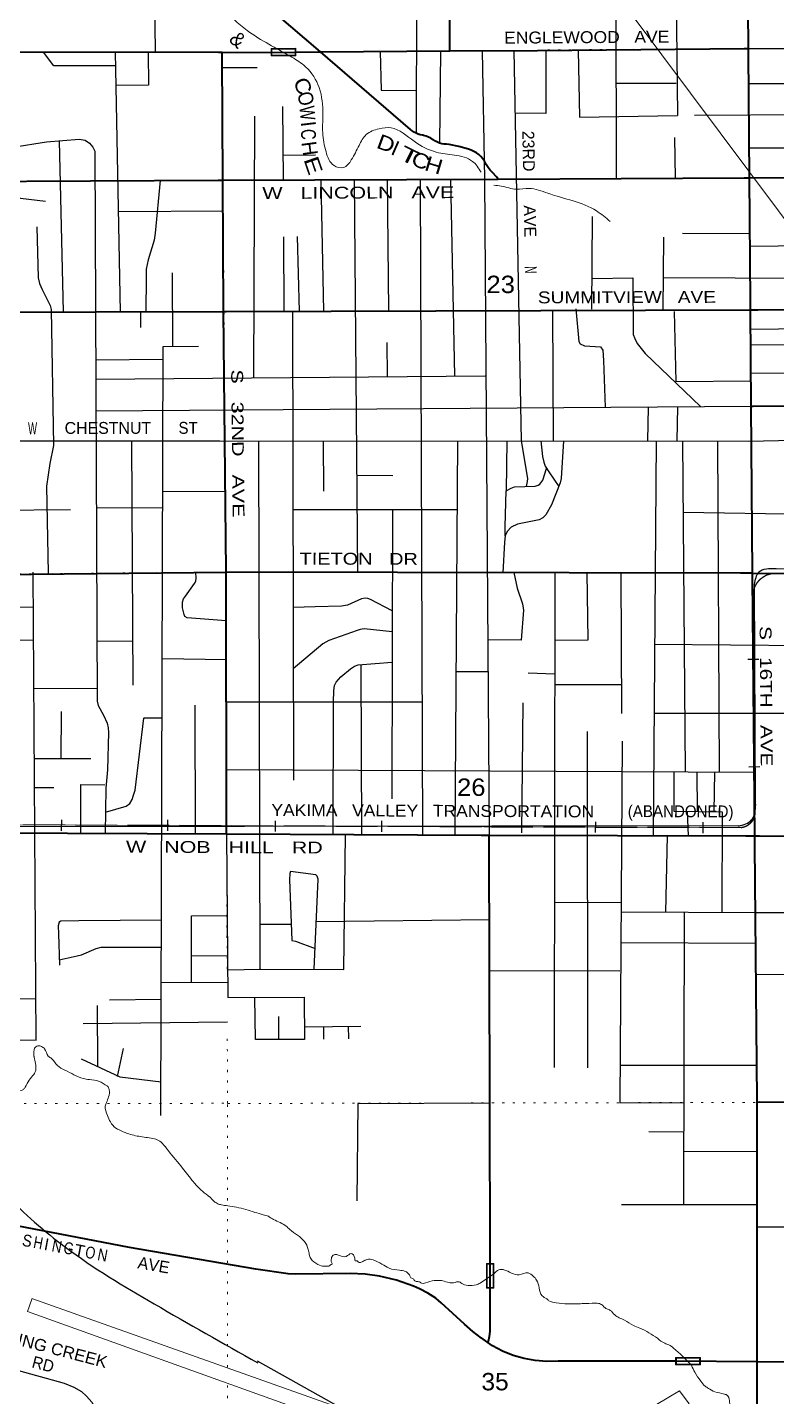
# Model space of a CAD drawing. Header units: feet. Extents: x -6 to 252658, y -374658 to -170635.
# Drawn here: x 111442 to 119002, y -340437 to -326623 of the extents above; entities that cross this region are included whole.
import ezdxf

# ---------------------------------------------------------------- set-up
doc = ezdxf.new("R2010")
doc.units = ezdxf.units.FT
doc.header["$LTSCALE"] = 70
doc.linetypes.add('DOTTED', pattern=[1.5, 0.3, -1.2])
doc.linetypes.add('LONG_DASHED', pattern=[7.5, 6, -1.5])
for name, color, linetype, lineweight in [('26', 7, 'Continuous', 40), ('27', 7, 'Continuous', 13), ('29', 7, 'Continuous', 25), ('30', 7, 'Continuous', 13), ('34', 7, 'Continuous', 25), ('36', 7, 'Continuous', 13), ('39', 7, 'Continuous', 13), ('46', 7, 'Continuous', 13), ('61', 7, 'Continuous', 13), ('63', 7, 'Continuous', 25), ('7', 7, 'DOTTED', 13)]:
    doc.layers.add(name, color=color, linetype=linetype, lineweight=lineweight)
doc.layers.add('41', color=7, linetype='Continuous')

msp = doc.modelspace()

# ---------------------------------------------------------------- linework, layer by layer
at = {"layer": '26'}
for p, q in [((114398.24, -326870.28), (115704.64, -326861.23)), ((113422.5, -329488.97), (113414.45, -328165.74)), ((118745.42, -330445.66), (118737.72, -329472.19)), ((118758.75, -332130.64), (118745.42, -330445.66))]:
    msp.add_line(p, q, dxfattribs=at)
for points in [[(114398.24, -326870.28), (113638.54, -326216.38), (113439.61, -326031.78), (113309.07, -325910.65), (113274.32, -325881.89), (113215.67, -325841.25), (113153.1, -325806.98), (113087.29, -325779.43), (113018.96, -325758.91), (112600.65, -325670.26), (112475.52, -325638.99), (112473.22, -325638.46), (112421.25, -325623.59), (112371.12, -325603.37), (112323.38, -325578.02), (112278.55, -325547.82), (112248.37, -325525.65), (112176.28, -325464.11), (112111.02, -325395.37), (111684.08, -324845.11)], [(115704.64, -326861.23), (115704.64, -326837.26), (115704.27, -324848.86), (115704.27, -324829.32)], [(118716.93, -326836.33), (118701.42, -324870.82), (118700.99, -324817.16)], [(113406.61, -326877.15), (113372.18, -326877.39), (110774.28, -326873.08)], [(113406.61, -326877.15), (114153.05, -326871.98), (114398.24, -326870.28)], [(113414.45, -328165.74), (113406.76, -326901.75), (113406.61, -326877.15)], [(116193.5, -328152.62), (116176.35, -328131.14), (116136.62, -328087.8), (116113.48, -328062.56), (116092.74, -328037.8), (116084.21, -328025.92), (116072.42, -328005.22), (116069.53, -327999.19), (116054.97, -327973.3), (116037.79, -327949.07), (116018.17, -327926.76), (115996.33, -327906.63), (115972.51, -327888.9), (115946.96, -327873.75), (115919.96, -327861.35), (115891.82, -327851.85), (115796.45, -327823.53), (115698.65, -327805.34), (115669.74, -327801.97), (115646.51, -327800.44), (115623.56, -327796.5), (115601.15, -327790.17), (115579.53, -327781.54), (115558.92, -327770.7), (115539.56, -327757.76), (115537.28, -327756.03), (115514.6, -327741.36), (115490.52, -327729.15), (115465.29, -327719.52), (115439.19, -327712.58), (115432.02, -327711.18), (115428.39, -327710.73), (115406.13, -327706.6), (115384.44, -327700.16), (115363.53, -327691.5), (115343.64, -327680.69), (115325, -327667.87), (115307.79, -327653.17), (114398.24, -326870.28)], [(115704.64, -326861.23), (116590.03, -326855.09), (118675.83, -326836.44), (118701.06, -326836.37), (118716.93, -326836.33)], [(118727.21, -328140.64), (118717.31, -326885.19), (118716.93, -326836.33)], [(110787.76, -328178.54), (113368.85, -328165.96), (113414.45, -328165.74), (116193.5, -328152.62)], [(116193.5, -328152.62), (118676.28, -328140.89), (118727.21, -328140.64)], [(118727.21, -328140.64), (120404.29, -328132.47), (121368.23, -328127.78)], [(118737.72, -329472.19), (118737.07, -329389.78), (118727.21, -328140.64)], [(118737.72, -329472.19), (118813.62, -329471.95), (120066.23, -329468.29), (121179.74, -329425.9), (121369.22, -329432.02), (121375.89, -329432.71)], [(110801.38, -329497.19), (110833.32, -329497.23), (113422.5, -329488.97)], [(113422.5, -329488.97), (113447.59, -329488.89), (118737.72, -329472.19)], [(113448.94, -332119.34), (113448.92, -332105.69), (113422.5, -329489.49), (113422.5, -329488.97)], [(118745.42, -330445.66), (118766.97, -330445.47), (119402.33, -330439.84), (121695.73, -329657.57)], [(118758.75, -332130.64), (121743.52, -332138.77), (121784.23, -332135.47), (121824.37, -332127.93), (121855.66, -332118.94), (123209.17, -331701.53), (123233.27, -331694.1)], [(110828.73, -332146.51), (113447.08, -332119.34), (113448.94, -332119.34)], [(113452.33, -334762.51), (113452.31, -334742.42), (113448.94, -332119.34)], [(118758.75, -332130.64), (118637.89, -332130.31), (113448.94, -332119.34)], [(118782.99, -334781.91), (118759.05, -332168.28), (118758.75, -332130.64)], [(113452.33, -334762.51), (111043.83, -334751.58), (110929.45, -334751.06), (110880.62, -334750.84), (110842.53, -334750.67)], [(116102.75, -334774.41), (116021.85, -334774.18), (113452.33, -334762.51)], [(116087.72, -339890.25), (116094.59, -339875.98), (116105.85, -339828.58), (116112.1, -339780.26), (116113.27, -339731.55), (116111.91, -339090.87), (116108.41, -337441.27), (116102.79, -334795.17), (116102.75, -334774.41)], [(118782.99, -334781.91), (118691.68, -334781.65), (116102.75, -334774.41)], [(118807.59, -337468.44), (118807.35, -337442.41), (118783.86, -334877.07), (118782.99, -334781.91)], [(124047.7, -334796.62), (124033.06, -334796.6), (121481.33, -334789.46), (118831.02, -334782.04), (118782.99, -334781.91)], [(118806.46, -340086.11), (118807.58, -337492.41), (118807.59, -337468.44)], [(121419.81, -337472.31), (121391.88, -337472.26), (118834.46, -337467.46), (118807.59, -337468.44)], [(116087.72, -339890.25), (116040.58, -339858.14), (116028.1, -339848.51), (116025.69, -339846.95), (115935.36, -339781.23), (115852.39, -339706.43), (115615.78, -339489.33), (115590.71, -339466.33), (115565.78, -339447.1), (115562.61, -339444.65), (115482.89, -339391.82), (115398.08, -339347.62), (115337.38, -339321.46), (115168.06, -339262.46), (114993.51, -339221.49), (114851.38, -339200.55), (114698.85, -339193.74), (114150.29, -339201.95), (114074.96, -339196.68), (113746.87, -339152.43), (112471.32, -338931.48), (111334.89, -338712.42)], [(118806.46, -340086.11), (117980.75, -340079.41), (117950.96, -340079.17), (116797.21, -340078.8), (116682.16, -340082.3), (116567.38, -340073.75), (116454.12, -340053.25), (116343.62, -340021.03), (116237.1, -339977.43), (116135.71, -339922.94), (116087.72, -339890.25)], [(118807.12, -340791.48), (118806.31, -340431.53), (118806.46, -340086.11)], [(121396.36, -340107.12), (121330.58, -340106.58), (118806.46, -340086.11)]]:
    msp.add_lwpolyline(points, dxfattribs=at)
at = {"layer": '29'}
for p, q in [((112681.46, -322736.64), (112731.2, -326876.33)), ((117369.97, -322870.22), (117384.86, -328146.99)), ((115369.03, -326266.02), (115366.66, -327692.8)), ((117986.72, -326231.12), (118000.57, -327512.51)), ((112327.5, -326874.42), (112378.97, -329492.3)), ((115610.07, -326861.89), (115602.24, -327792.84)), ((116349.41, -326856.76), (116424.73, -330794.57)), ((118726.06, -326836.31), (120438.68, -326831.99)), ((113407.53, -327027.76), (113759.33, -327029.19)), ((117382.14, -327184.54), (117987.07, -327186.73)), ((118719.69, -327187.47), (121360.3, -327187.66)), ((113733.73, -327520.24), (113724.97, -330157.36)), ((114014.81, -327421.62), (114022.98, -328162.87)), ((118172.86, -327507.79), (121368.79, -327493.64)), ((111762.63, -327767.95), (111801.65, -329494.14)), ((117972.11, -327735.14), (117977.07, -328144.19)), ((114020.22, -327911.84), (114349.72, -327908.3)), ((118724.84, -327839.51), (121365.7, -327827.82)), ((114404.15, -328167.49), (114430.18, -329485.79)), ((114739.04, -328159.49), (114772.47, -332122.14)), ((115071.6, -328157.92), (115085.27, -329483.72)), ((115404.58, -328156.34), (115429.48, -334771.49)), ((115756.08, -330139.68), (115715.52, -328154.88)), ((112364.09, -328478.87), (113416.33, -328474.85)), ((117141.64, -328531.68), (117134.62, -329467.31)), ((114026.58, -328735.81), (114030.44, -329487.05)), ((114164.9, -328733.56), (114185.85, -329486.56)), ((117858.57, -329473.5), (117864.14, -328739.58)), ((118052.24, -328698.11), (118727.68, -328702.07)), ((118728.88, -328831.37), (121372.17, -328800.03)), ((112902.25, -329098.64), (112905.88, -329841.54)), ((117861.04, -329147.44), (121663.23, -329161.74)), ((112584.19, -329491.64), (112582.01, -329649.66)), ((114116.66, -329486.78), (114127.53, -334217.78)), ((116739.67, -329478.5), (116747.52, -330794.75)), ((118736.66, -329667.59), (120085.52, -329653.04)), ((115074.47, -330145.61), (115070.93, -329802.67)), ((112130.46, -329975.34), (112813.39, -329970.3)), ((112131.3, -330171.22), (116060.96, -330137.03)), ((112132.79, -330491.24), (118745.42, -330445.66)), ((117705.48, -330452.83), (117698.37, -330795.26)), ((118001.45, -330450.79), (117995.84, -330795.43)), ((112509.55, -333259.9), (112496.99, -330793.68)), ((113790.03, -336123.7), (113776.25, -330793.13)), ((114425.75, -330793.49), (114430.06, -331301.99)), ((115758.23, -334772.98), (115784.92, -330794.22)), ((116281.3, -330794.49), (116274.74, -331299.89)), ((117786.72, -330795.31), (117757.55, -334779.04)), ((118053.24, -330795.46), (118078.24, -334134.47)), ((118404.08, -330795.65), (118421.59, -334136.25)), ((114764.2, -331142.02), (115128.78, -331144.5)), ((112809.3, -331306.55), (113427.6, -331302.78)), ((111876.68, -331491.71), (109974.52, -331502.52)), ((112808.8, -331470.42), (112136.89, -331472.82)), ((114121.26, -331487.23), (115780.28, -331486.49)), ((115124.79, -331486.78), (115118.49, -334405.09)), ((119406.92, -331539.81), (118058.64, -331516.09)), ((116765.82, -332126.35), (116756.18, -337115.75)), ((117431.51, -332127.76), (117436.82, -333543.58)), ((111504.37, -332472.08), (110832.19, -332481.56)), ((110835.61, -332813.21), (111506.47, -332800.09)), ((112142.66, -332814.99), (112507.27, -332811.93)), ((117766.09, -332844.01), (121776.23, -332884.35)), ((112804.16, -332991.09), (113450.07, -332999.56)), ((114815.87, -334768.7), (114810.44, -333050.42)), ((115769.31, -333120.57), (116090.61, -333122.82)), ((116493.65, -333134.85), (116763.86, -333143.08)), ((111509.59, -333288.82), (112144.71, -333292.67)), ((116763.65, -333251.72), (117435.73, -333251.81)), ((113450.62, -333426.43), (115424.42, -333426.11)), ((116440.5, -333435.81), (116428.21, -334750.4)), ((111782.06, -333523.85), (111779.9, -333998.17)), ((113130.47, -333461.83), (113134.23, -334761.07)), ((117766.62, -333539.98), (121767.87, -333542.91)), ((117097.12, -337120.18), (117094.96, -333725.22)), ((111514.12, -333997.36), (112082.69, -333999.09)), ((113451.5, -334110.51), (118777.09, -334138.09)), ((118198.1, -334135.09), (118199.28, -334534.15)), ((118374.92, -334136.01), (118368.88, -334536.27)), ((111515.99, -334290.38), (111708.61, -334291.01)), ((118098.57, -334532.88), (118108.87, -334780.02)), ((117896.77, -334779.43), (117881.14, -335548.31)), ((116762.59, -335447.15), (117432.65, -335451.44)), ((113788.86, -335669.93), (114104.3, -335670.68)), ((114358.05, -335644.54), (116104.55, -335622.04)), ((117432.03, -335545.58), (118790.06, -335553.84)), ((118069.82, -335549.46), (118062.65, -338498.72)), ((118790.06, -335553.84), (120556.03, -335553.28)), ((118792.9, -335864.16), (117429.97, -335858.02)), ((113097.74, -335988.86), (113456.89, -335987.45)), ((116105.64, -336137.99), (117419.74, -336140.63)), ((118795.76, -336176.43), (126032.19, -336154.39)), ((113461.87, -336259.87), (112794.16, -336263.63)), ((112146.07, -336490.79), (112150.51, -337106.33)), ((112793.64, -336431.94), (112271.49, -336436.73)), ((113974.59, -336602.98), (113976.46, -336833.48)), ((113461.42, -336660.18), (112004.79, -336677.15)), ((114236.67, -336704.88), (114807.72, -336698.93)), ((114429.03, -336702.88), (114431.51, -336829.59)), ((114680.06, -336700.26), (114682.98, -336825.88)), ((112352.75, -337208.6), (112411.92, -336924.58)), ((118804.17, -337094.84), (117421.63, -337095.93)), ((118064.43, -337767.46), (117711.35, -337764.35)), ((118063.96, -337960.92), (118807.38, -337962.36)), ((117436.8, -338499.05), (118808.13, -338498.32)), ((118807.05, -338724.47), (120079.46, -338722.69))]:
    msp.add_line(p, q, dxfattribs=at)
for points in [[(112325.71, -327011.06), (111707.5, -327010.27), (111604.66, -326873.68)], [(112662.22, -326874.75), (112665.83, -327207.57), (112334.12, -327210.93)], [(115001.86, -326866.1), (115012.64, -327257.29), (115367.38, -327258.39)], [(116032.42, -326858.96), (116054.08, -328150.56), (116102.75, -334774.41)], [(116674.34, -326850.92), (116674.74, -327490.23), (116361.47, -327487.29)], [(117001.15, -326851.41), (117014.13, -327530.02), (118000.57, -327512.51)], [(110782.95, -327712.94), (110968.29, -327739.43), (111232.93, -327832.38), (111294.66, -327832.13), (111634.64, -327778.56), (111965.03, -327751.16), (112026.27, -327761.5), (112068.77, -327789.85), (112101.83, -327832.38), (112121.41, -327870.65), (112145.26, -333419.9), (112156.14, -333464.39), (112211.77, -333560.85), (112245.86, -333641.57), (112257.67, -333688.82), (112260.79, -333736.1), (112248.99, -334112.41), (112234, -334296.71), (112227.21, -334756.95)], [(111234.23, -328176.36), (111250.14, -328290.99), (111280.15, -328319.04), (111373.38, -328347), (111624.51, -328376.91)], [(112782.83, -328168.82), (112731.06, -328699.39), (112719.83, -328771.15), (112660.94, -328968.17), (112641.34, -329063.21), (112639.84, -329146.56), (112638.74, -329491.47)], [(111536.58, -328636.42), (111551.09, -329148.33), (111563.49, -329207.31), (111591.13, -329265.71), (111670.92, -329429.38), (111680.71, -329468.31), (111705.5, -330842.31), (111670.4, -331022.94), (111636.1, -331251.57), (111650.66, -332129.59)], [(117143.51, -329157.08), (117552.47, -329150.64), (117555.92, -329722.51), (117571.36, -329760.14), (117594.97, -329812.11), (117675.37, -329912.62), (118235.18, -330449.18)], [(116976.16, -329463.9), (117005.66, -329791.51), (117018.86, -329816.84), (117064.52, -329834.57), (117225.12, -329845.95), (117250.25, -329878.26), (117255.47, -329983.49), (117272.85, -330455.81)], [(117968.03, -329490.82), (117986.92, -330194.83), (118741.51, -330189.92)], [(112790.07, -337600.61), (112813.78, -329841.93), (113167.87, -329840.44)], [(118738.13, -329825.71), (119162.76, -329821.56), (119159.93, -329838.37), (119158.03, -330114.5), (118740.79, -330112.55)], [(105466.67, -330820.02), (108158.28, -330832.19), (110796.4, -330795.13), (113382.97, -330792.92), (118720.65, -330795.82), (120063.58, -330765.9)], [(116852, -330794.8), (116828.79, -331172.84), (116818.79, -331218.98), (116730.23, -331440.49), (116672.96, -331539.02), (116644.62, -331572.09), (116606.4, -331590.56), (116386.59, -331636.16), (116323.51, -331664.22), (116283.55, -331709.86), (116262.12, -331754), (116255.23, -331816.36), (116240.04, -332125.24)], [(116424.73, -330794.57), (116487.21, -331174.38), (116486.43, -331203.55), (116475.64, -331254.32)], [(116622.6, -330794.68), (116639.95, -330953.82), (116651.71, -331009.83), (116665.87, -331050), (116702.64, -331106.85), (116803.32, -331253.25)], [(116262.12, -331754), (116262.64, -331658.19), (116274.74, -331299.89), (116323.51, -331272.06), (116358.27, -331258.51), (116564.68, -331251.14), (116595.04, -331241.35), (116611.57, -331231.9), (116641.89, -331191.86), (116680.78, -331073.05)], [(110858.24, -336832.21), (111532.29, -336840.91), (111502.12, -332120.01)], [(113446.7, -332608.56), (113055.68, -332578.79), (113032.37, -332565.29), (113023.77, -332545.92), (113007.88, -332477.54), (113008.71, -332421.11), (113017.32, -332388.84), (113036.02, -332361.05), (113129.15, -332233.91), (113141.78, -332209.28), (113146.35, -332177.96), (113143.05, -332120.23)], [(116351.12, -332123.64), (116385.24, -332280.37), (116437.98, -332437.56), (116449.74, -332502.89), (116426.04, -332805.86), (116088.25, -332800.71)], [(116764.51, -332804.24), (117101.71, -332802.83), (117090.51, -332127.04)], [(115122.58, -332508.95), (114904.5, -332395.29), (114876.54, -332384.53), (114848.99, -332381.47), (114814.17, -332388.83), (114671.68, -332450.38), (114612.01, -332461.99), (114345.13, -332467.72), (114123.53, -332475.39)], [(115122.13, -332719.44), (114840.1, -332691.71), (114801.27, -332696.54), (114771.16, -332707.3), (114482.98, -332808.44), (114423.5, -332840.55), (114124.95, -333095.74)], [(114526.9, -334767.39), (114529.5, -333428.99), (114533.51, -333311.97), (114539.97, -333262.47), (114558.29, -333230.46), (114606.64, -333176.4), (114701.26, -333094.63), (114742.12, -333066.66), (114779.92, -333052.8), (115121.47, -333026.13)], [(112230.4, -334540.39), (112439.58, -334481.41), (112475.31, -334454.56), (112501.12, -334413.67), (112514.02, -334368.48), (112529.13, -334319.9), (112617.32, -333592.24), (112621.56, -333587.38), (112802.34, -333587.08)], [(117443.34, -333824.11), (117419.13, -337472.5), (118062.17, -337470.35)], [(117964.16, -334133.88), (117966.51, -334531.23), (118451.85, -334537.31), (118450.98, -335551.78)], [(111983.21, -334755.84), (111982.76, -334260.8), (112224.76, -334265.19)], [(113452.33, -334762.51), (113463.58, -336410.58), (114234.01, -336406.69), (114237.8, -336832.34), (113745.31, -336834.49), (113738.73, -336409.19)], [(113461.67, -336131.11), (113798.21, -336123.72), (114634.39, -336126.08), (114651.03, -334767.95)], [(114337.16, -336125.24), (114376.67, -335216.01), (114366.84, -335186.2), (114353.89, -335172.37), (114096.68, -335138.56), (114089.4, -335158.23), (114088.02, -335220.73), (114110.23, -335834.54), (114148.45, -335841.92), (114346.27, -335915.54)], [(112796.09, -335629.62), (111961.45, -335635.55), (111781.04, -335638.49), (111763.5, -335648.83), (111752.75, -335685.41), (111755.13, -335768.96), (111766.38, -336084.86)], [(113097.58, -336261.92), (113097.97, -335586.43), (113457.93, -335583.23)], [(111764.46, -336030.84), (111944.15, -335990.97), (111989.2, -335979.2), (112137.71, -335915.66), (112186.46, -335903.96), (112795.26, -335903.88)], [(109833.42, -336169.7), (109831, -336662.62), (110362.97, -336699.95), (110457.63, -336604.37), (110619.32, -336439.69), (110667.75, -336427.78), (110799.5, -336422.74), (111529.61, -336421.2)], [(111986.57, -337029.55), (112374.57, -337211.27), (112791.1, -337262.25)], [(114771.39, -338462.53), (114778.7, -337477.89), (116108.48, -337473.53)], [(109394.44, -340056.99), (109537.04, -340108.43), (109609.08, -340121.33), (109709.09, -340125.64), (111008.07, -340108.43), (111072.59, -340112.72), (111132.81, -340121.34), (111291.95, -340155.77), (111812.41, -340302.09), (111911.33, -340340.81), (111988.76, -340383.86), (112040.37, -340431.19), (112091.99, -340491.45), (112122.09, -340549.54), (112132.85, -340586.12), (112136.87, -340632.37)]]:
    msp.add_lwpolyline(points, dxfattribs=at)
at = {"layer": '34'}
for p, q in [((118790.13, -334459.23), (118779.06, -332241.85)), ((107141.2, -334689.13), (118620.94, -334675.08))]:
    msp.add_line(p, q, dxfattribs=at)
at = {"layer": '34', "lineweight": 13}
for p, q in [((118781.91, -334550.01), (118760.55, -332388.97)), ((110842.92, -334665.67), (116046.4, -334689.29)), ((116046.4, -334689.25), (118643.73, -334696.52))]:
    msp.add_line(p, q, dxfattribs=at)
at = {"layer": '34'}
for points in [[(118998.81, -332081.87), (120474.5, -332084.18), (124220.24, -330805.3)], [(113761.68, -340077.22), (120194.27, -343682.25), (125667.93, -346746.8)]]:
    msp.add_lwpolyline(points, dxfattribs=at)
at = {"layer": '34', "lineweight": 13}
for centre, radius, start, end in [((118992.39, -332364.13), 233.17, 87.57939, 186.11524), ((118625.31, -334540.72), 156.88, 276.74471, 356.60673)]:
    msp.add_arc(centre, radius, start, end, dxfattribs=at)
at = {"layer": '34'}
for points in [[(118779.06, -332241.85), (118824.38, -332117.15), (118996.81, -332081.88)], [(118618.97, -334681.11), (118747.07, -334622.07), (118792.13, -334459.22)], [(110023.25, -336694.06), (110347.36, -337219.91), (110711.78, -337771.37), (111227.15, -338399.32), (111825.48, -338928.02), (112722.52, -339501.43), (113765.88, -340095.22)]]:
    msp.add_spline(points, degree=3, dxfattribs=at)
at = {"layer": '36'}
msp.add_line((111488.51, -339447.83), (116560.29, -341244.16), dxfattribs=at)
for points in [[(116382.33, -341350.66), (111442.93, -339578.68), (111486.53, -339453.87)], [(116561.4, -341244.89), (118021.45, -340376.62), (118118.14, -340510.54), (116758.33, -341314.79)]]:
    msp.add_lwpolyline(points, dxfattribs=at)
at = {"layer": '39'}
msp.add_line((116011.12, -339292.11), (116150.36, -339196.42), dxfattribs=at)
for points in [[(113402.41, -326423.11), (113660.56, -326655.21), (113880.09, -326792.81), (114094.02, -326914.03)], [(114094.02, -326914.03), (114230.49, -327004.13), (114373.97, -327198.38), (114423.41, -327467.44), (114422.41, -327686.51), (114455.43, -327879.29), (114536.4, -328017.57), (114630.87, -328037.2), (114710.85, -327960.44), (114788.49, -327813.35), (114862.29, -327704.46), (114990.54, -327645.56), (115113, -327636.92), (115344.57, -327772.45), (115567.98, -327881.9), (115750.86, -327911.15), (115933.9, -327974.57), (116020.63, -328084.32)], [(116150.5, -328215.03), (116222.23, -328224.39), (116377, -328255.79), (116505.49, -328247.12), (116692.48, -328296.45), (117185.31, -328474.93), (117322.36, -328580.78)], [(111161.32, -337205.85), (111185.41, -337209.81), (111213.57, -337231.84), (111290.06, -337324.02), (111310.17, -337340.04), (111378.45, -337349.95), (111402.52, -337337.85), (111420.54, -337315.74), (111460.54, -337243.4), (111506.59, -337187.11), (111526.57, -337142.92), (111524.42, -337074.67), (111510.23, -337012.48), (111508.2, -337000.44), (111506.14, -336976.35), (111526.07, -336908.07), (111548.14, -336897.99), (111586.3, -336905.95), (111616.46, -336927.97), (111652.76, -337002.17), (111686.94, -337026.18), (111745.31, -337096.32), (111821.7, -337142.34), (112004.58, -337226.28), (112068.85, -337238.2), (112165.26, -337256.08), (112245.66, -337302.09), (112251.7, -337306.09), (112267.83, -337338.17), (112261.96, -337412.45), (112240, -337468.69)], [(112240, -337468.69), (112228.03, -337506.85), (112250.32, -337601.15), (112280.58, -337665.31), (112334.92, -337727.43), (112369.09, -337745.43), (112449.47, -337781.4), (112584.05, -337813.26), (112724.64, -337837.07), (112752.77, -337845.04), (112803.04, -337881.07), (112865.43, -337957.22), (113008.35, -338131.57), (113115.05, -338267.85), (113193.53, -338349.99), (113263.92, -338408.05), (113277.99, -338418.07), (113324.26, -338466.15), (113362.46, -338490.16), (113400.63, -338502.12), (113464.44, -338512.21)], [(113464.44, -338512.21), (113551.26, -338525.92), (113738.09, -338577.75), (113821.62, -338602.13)], [(113821.66, -338602.22), (113874.74, -338617.71), (113880.94, -338621.45)], [(113880.94, -338621.45), (113926.96, -338649.64), (114053.58, -338717.64), (114089.79, -338749.68), (114238.62, -338871.83), (114276.94, -338952.04), (114287.08, -339002.2), (114301.23, -339044.32), (114373.63, -339102.39), (114437.51, -339121.48), (114454.03, -339119.12), (114484.71, -339119.12), (114501.23, -339107.33), (114505.35, -339104.37), (114516.16, -339100.11), (114508.08, -339072.02), (114510.02, -339043.91), (114516, -339023.83), (114546.07, -339003.71), (114580.22, -339009.66), (114658.54, -339021.56), (114708.67, -338993.36), (114744.91, -339041.46), (114750.99, -339065.53), (114771.07, -339065.49), (114783.14, -339081.52), (114809.24, -339081.48), (114845.34, -339063.34), (114851.36, -339061.32), (114871.42, -339053.26), (114929.65, -339057.16), (115020.08, -339099.13), (115092.45, -339141.14), (115196.88, -339161.02), (115253.13, -339172.95), (115297.37, -339208.99), (115311.48, -339237.07), (115333.59, -339247.06), (115357.73, -339273.1), (115390.87, -339277.23), (115420.01, -339291.05), (115504.29, -339274.83), (115586.59, -339264.63), (115632.78, -339268.56), (115697.06, -339286.5), (115743.24, -339288.42), (115799.43, -339278.27), (115833.6, -339300.28), (115909.93, -339316.2), (115990.21, -339301.99), (116010.43, -339291.52)], [(116150.36, -339196.42), (116200.7, -339157.08), (116232.82, -339153), (116250.9, -339156.98), (116403.59, -339206.87), (116493.89, -339188.63), (116546.15, -339220.64), (116580.37, -339260.72), (116606.63, -339338.94), (116634.91, -339419.17), (116683.17, -339451.2), (116705.29, -339469.22), (116777.61, -339491.16), (116894.07, -339500.97), (117040.63, -339498.69), (117175.13, -339494.41), (117205.25, -339496.36), (117245.44, -339514.35), (117267.57, -339538.39), (117315.8, -339562.39), (117323.84, -339566.39), (117368.12, -339612.46), (117466.6, -339664.46), (117557.06, -339718.48), (117623.36, -339744.45)], [(117623.36, -339744.45), (117800.25, -339848.48), (117872.63, -339898.52), (117914.83, -339914.5), (117961.07, -339946.52), (118143.79, -340119.7)], [(118143.79, -340119.7), (118176.4, -340190.99), (118236.81, -340279.18), (118281.1, -340331.28), (118313.26, -340353.3), (118377.58, -340387.3), (118476, -340411.19), (118506.15, -340425.19), (118536.5, -340535.53), (118570.7, -340571.58), (118592.81, -340587.6), (118613.02, -340645.76), (118611.05, -340665.84), (118601.04, -340675.9), (118595.02, -340679.92), (118579.02, -340708.05), (118575.08, -340746.19), (118603.27, -340786.29), (118661.67, -340868.46), (118845.69, -340915.63)]]:
    msp.add_spline(points, degree=3, dxfattribs=at)
at = {"layer": '46'}
msp.add_lwpolyline([(116417.38, -324943.85), (116656.91, -325308.88), (126123.46, -337970.26)], dxfattribs=at)
at = {"layer": '61'}
for p, q in [((113900.84, -326836.28), (114150.83, -326834.01)), ((114150.83, -326834.01), (114151.51, -326909)), ((116150.02, -339092.46), (116149.18, -339342.45)), ((116149.18, -339342.45), (116074.18, -339342.2)), ((117983.4, -340041.62), (118233.4, -340042.52)), ((118233.4, -340042.52), (118233.13, -340117.52))]:
    msp.add_line(p, q, dxfattribs=at)
for points in [[(114151.51, -326909), (113901.52, -326911.27), (113900.84, -326836.28)], [(116074.18, -339342.2), (116075.02, -339092.2), (116150.02, -339092.46)], [(118233.13, -340117.52), (117983.14, -340116.62), (117983.4, -340041.62)]]:
    msp.add_lwpolyline(points, dxfattribs=at)
for points in [[(114142.91, -326842.08), (113908.9, -326844.2), (113909.44, -326903.2), (114143.44, -326901.08)], [(116142, -339100.42), (116082.99, -339100.22), (116082.19, -339334.22), (116141.21, -339334.42)], [(118225.37, -340050.48), (117991.36, -340049.63), (117991.16, -340108.65), (118225.16, -340109.49)]]:
    msp.add_lwpolyline(points, close=True, dxfattribs=at)
at = {"layer": '63'}
for p, q in [((118713.05, -332996.25), (118823.65, -332995.16)), ((118721.17, -334082.01), (118831.78, -334080.92)), ((111785.1, -334616.45), (111784.6, -334727.06)), ((112857.31, -334618.7), (112856.81, -334729.31)), ((113943.08, -334626.24), (113942.58, -334736.85)), ((115015.29, -334628.5), (115014.79, -334739.11)), ((116100.92, -334635.9), (116100.61, -334746.51)), ((117173.14, -334636.29), (117172.83, -334746.9)), ((118258.91, -334641.94), (118258.6, -334752.55))]:
    msp.add_line(p, q, dxfattribs=at)
at = {"layer": '63', "linetype": 'LONG_DASHED'}
for points in [[(120566.14, -332137.39), (119002.21, -332132.27), (119000.03, -332132.18), (118995.98, -332132.08), (118991.92, -332132.08), (118987.87, -332132.1), (118983.84, -332132.21), (118979.77, -332132.41), (118975.73, -332132.66), (118971.7, -332132.98), (118967.66, -332133.39), (118963.63, -332133.85), (118959.63, -332134.38), (118955.63, -332135), (118951.62, -332135.67), (118947.64, -332136.42), (118943.68, -332137.24), (118939.72, -332138.11), (118935.79, -332139.07), (118931.88, -332140.1), (118927.96, -332141.19), (118924.09, -332142.35), (118920.23, -332143.56), (118916.38, -332144.85), (118912.59, -332146.22), (118908.79, -332147.65), (118905.03, -332149.13), (118901.28, -332150.7), (118897.57, -332152.31), (118893.88, -332154.01), (118890.24, -332155.75), (118886.61, -332157.57), (118883.02, -332159.44), (118879.48, -332161.39), (118875.96, -332163.38), (118872.46, -332165.46), (118869.01, -332167.58), (118865.6, -332169.77), (118862.22, -332172), (118858.9, -332174.3), (118855.6, -332176.67), (118852.36, -332179.07), (118849.14, -332181.54), (118845.99, -332184.07), (118842.85, -332186.67), (118839.78, -332189.28), (118836.75, -332191.99), (118833.78, -332194.74), (118830.83, -332197.53), (118827.97, -332200.35), (118825.13, -332203.28), (118822.33, -332206.21), (118819.62, -332209.21), (118816.93, -332212.23), (118814.3, -332215.33), (118811.74, -332218.45), (118809.23, -332221.62), (118806.76, -332224.84), (118804.38, -332228.11), (118802.02, -332231.41), (118799.74, -332234.75), (118797.49, -332238.14), (118795.34, -332241.54), (118793.23, -332245.01), (118791.18, -332248.5), (118789.18, -332252.03), (118787.27, -332255.6), (118785.4, -332259.2), (118783.58, -332262.83), (118781.85, -332266.49), (118780.2, -332270.17), (118778.59, -332273.9), (118777.03, -332277.63), (118775.56, -332281.41), (118774.15, -332285.2), (118772.82, -332289.03), (118771.52, -332292.87), (118770.33, -332296.73), (118769.17, -332300.62), (118768.1, -332304.52), (118767.1, -332308.45), (118766.17, -332312.38), (118765.28, -332316.35), (118764.5, -332320.3), (118763.76, -332324.3), (118763.11, -332328.29), (118762.51, -332332.31), (118761.99, -332336.31), (118761.53, -332340.35), (118761.17, -332344.38), (118760.85, -332348.4), (118760.61, -332352.46), (118760.43, -332356.5), (118760.33, -332360.54), (118760.33, -332364.61), (118760.36, -332368.65), (118760.46, -332372.69), (118760.67, -332376.75), (118760.91, -332380.79)], [(118760.91, -332380.79), (118761.23, -332384.82), (118761.64, -332388.91), (118783.01, -334550.05), (118782.82, -334552.84), (118782.58, -334555.58), (118782.3, -334558.32), (118781.98, -334561.07), (118781.59, -334563.8), (118781.16, -334566.5), (118780.7, -334569.23), (118780.17, -334571.94), (118779.6, -334574.63), (118778.99, -334577.33), (118778.32, -334580), (118777.63, -334582.67), (118776.86, -334585.33), (118776.05, -334587.96), (118775.21, -334590.57), (118774.32, -334593.18), (118773.38, -334595.79), (118772.4, -334598.36), (118771.36, -334600.91), (118770.3, -334603.45), (118769.18, -334605.98), (118768.02, -334608.48), (118766.81, -334610.95), (118765.57, -334613.41), (118764.27, -334615.85), (118762.94, -334618.27), (118761.57, -334620.66), (118760.16, -334623.03), (118758.69, -334625.37), (118757.19, -334627.68), (118755.67, -334629.97), (118754.09, -334632.22), (118752.47, -334634.46), (118750.81, -334636.67), (118749.13, -334638.85), (118747.38, -334641), (118745.61, -334643.1), (118743.81, -334645.19), (118741.99, -334647.24), (118740.09, -334649.26), (118738.18, -334651.25), (118736.24, -334653.2), (118734.26, -334655.12), (118732.24, -334657.01), (118730.21, -334658.86), (118728.13, -334660.66), (118726.02, -334662.45), (118723.87, -334664.17), (118721.72, -334665.89), (118719.51, -334667.54), (118717.28, -334669.18), (118715.03, -334670.76), (118712.74, -334672.3), (118710.44, -334673.81), (118708.1, -334675.28), (118705.73, -334676.69), (118703.35, -334678.09), (118700.94, -334679.43), (118698.5, -334680.73), (118696.06, -334681.98), (118693.58, -334683.19), (118691.08, -334684.37), (118688.56, -334685.49), (118686.04, -334686.57), (118683.47, -334687.61), (118680.9, -334688.61), (118678.31, -334689.55), (118675.71, -334690.46), (118673.1, -334691.31), (118670.45, -334692.12), (118667.81, -334692.88), (118665.14, -334693.61), (118662.47, -334694.27), (118659.77, -334694.91), (118657.09, -334695.47), (118654.38, -334696.02), (118651.68, -334696.5), (118648.94, -334696.94), (118646.21, -334697.32), (118643.79, -334697.63), (116023.41, -334690.29), (110358.25, -334664.57)]]:
    msp.add_lwpolyline(points, dxfattribs=at)
at = {"layer": '7'}
for p, q in [((113461.39, -337477.33), (113459.31, -336790.65)), ((110884.11, -337480.86), (113461.39, -337477.33)), ((113460.47, -339402.02), (113461.39, -337477.33)), ((115079.54, -337476.11), (117504.38, -337471.15)), ((117504.38, -337471.15), (118806.6, -337468.5)), ((118808.25, -338954.7), (118808.04, -338139.7)), ((113460.08, -340139.09), (113460.47, -339402.02)), ((118808.71, -340791.48), (118808.37, -339453.07)), ((113458.69, -342761.31), (113459.99, -340317.12))]:
    msp.add_line(p, q, dxfattribs=at)
for points in [[(113897.01, -326871.76), (113398.3, -326875.5), (110090.77, -326872.15)], [(113457.3, -336123.13), (113445.29, -332140.16), (113407.03, -326881.54)], [(121103.15, -326832.88), (118710.33, -326835.64), (116560.46, -326851.77)], [(118808, -337980.97), (118807.88, -337491.29), (118759.31, -332103.54), (118721.74, -328063.64)], [(107991.29, -332166.28), (108205.12, -332167.55), (113415.95, -332117.61), (118736.73, -332128.54), (124045.63, -332145.13), (124931.83, -332144.24)], [(113462.7, -337479.44), (114777.8, -337476.71), (115071.58, -337476.1)]]:
    msp.add_lwpolyline(points, dxfattribs=at)

# ---------------------------------------------------------------- texts
at = {"layer": '27'}
for s, rotation, width, p in [('ENGLEWOOD   AVE', 0.397, 1.1, (116252.85, -326787.43)), ('W   LINCOLN   AVE', 0.271, 1.35, (113812.88, -328354.67)), ('SUMMITVIEW   AVE', 0.181, 1.2, (116593.27, -329407.28)), ('S   32ND   AVE', 270.579, 1.35, (113498.41, -330074.62)), ('TIETON   DR', 359.879, 1.25, (114189.45, -332042.63)), ('S   16TH   AVE', 270.525, 1.3, (118830.28, -332664.04)), ('W   NOB   HILL   RD', 359.74, 1.35, (112436.6, -334948.55)), ('S', 349.444, 0.9, (111382.21, -338913.65)), ('H', 349.234, 0.8, (111495.64, -338934.8)), ('N', 349.234, 0.85, (111681.51, -338970.14)), ('G', 349.234, 0.8, (111799.56, -338989.34)), ('T', 349.234, 1.05, (111908.23, -339013.25)), ('O', 349.234, 0.8, (112018.27, -339033.17)), ('N', 349.234, 0.85, (112142.37, -339057.77))]:
    msp.add_text(s, height=120, rotation=rotation, dxfattribs=dict(at, width=width)).set_placement(p)
for s, rotation, p in [('I', 349.234, (111603.43, -338955.29)), ('AVE', 350.173, (112548.67, -339141.06))]:
    msp.add_text(s, height=120, rotation=rotation, dxfattribs=at).set_placement(p)
at = {"layer": '30'}
for s, rotation, p in [('23RD', 271.096, (116436.08, -327667.65)), ('AVE', 271.096, (116451.35, -328418.88)), ('CHESTNUT', 0.049, (111817.86, -330724.26))]:
    msp.add_text(s, height=120, rotation=rotation, dxfattribs=at).set_placement(p)
for s, rotation, width, p in [('N', 271.096, 0.65, (116461.03, -329032.29)), ('W', 0.049, 0.6, (111449.15, -330728.99)), ('ST', 0.049, 0.95, (112966.87, -330723.17)), ('SPRING CREEK', 345.319, 1.05, (110998.26, -339826.33)), ('RD', 345.319, 0.95, (111479.63, -340140.06))]:
    msp.add_text(s, height=120, rotation=rotation, dxfattribs=dict(at, width=width)).set_placement(p)
at = {"layer": '41'}
for s, rotation, p in [('&', 319.233, (113466.47, -326757.91)), ('I', 276.838, (114200.17, -327578.27)), ('H', 277.596, (114206.56, -327782.27))]:
    msp.add_text(s, height=150, rotation=rotation, dxfattribs=at).set_placement(p)
for s, rotation, width, p in [('C', 292.652, 1.15, (114121.15, -327166.08)), ('O', 283.718, 0.9, (114162.98, -327291.14)), ('W', 275.24, 0.75, (114187.18, -327423.48)), ('C', 271.957, 0.75, (114201.93, -327650.51)), ('D', 339.901, 1.2, (114954.58, -327835.13)), ('I', 336.174, 1.05, (115098.58, -327899.01)), ('E', 289.039, 1.35, (114226.58, -327955.16)), ('T', 333.999, 1.6, (115178.76, -327944.55)), ('C', 336.008, 1.2, (115300.73, -327999.92)), ('H', 343.307, 1.2, (115439.65, -328060.29))]:
    msp.add_text(s, height=150, rotation=rotation, dxfattribs=dict(at, width=width)).set_placement(p)
at = {"layer": '63'}
for s, rotation, width, p in [('YAKIMA   VALLEY   TRANSPORTATION ', 359.74, 1.1, (113903.96, -334578.67)), ('(ABANDONED)', 359.84, 0.95, (117500.07, -334590.04))]:
    msp.add_text(s, height=120, rotation=rotation, dxfattribs=dict(at, width=width)).set_placement(p)
at = {"layer": '7'}
for s, width, p in [('23', 1.1, (116074.73, -329303.65)), ('26', 1.1, (115777.52, -334376.26)), ('35', 1.05, (116023.94, -340373.11))]:
    msp.add_text(s, height=175.6, dxfattribs=dict(at, width=width)).set_placement(p)

doc.saveas('drawing.dxf')
